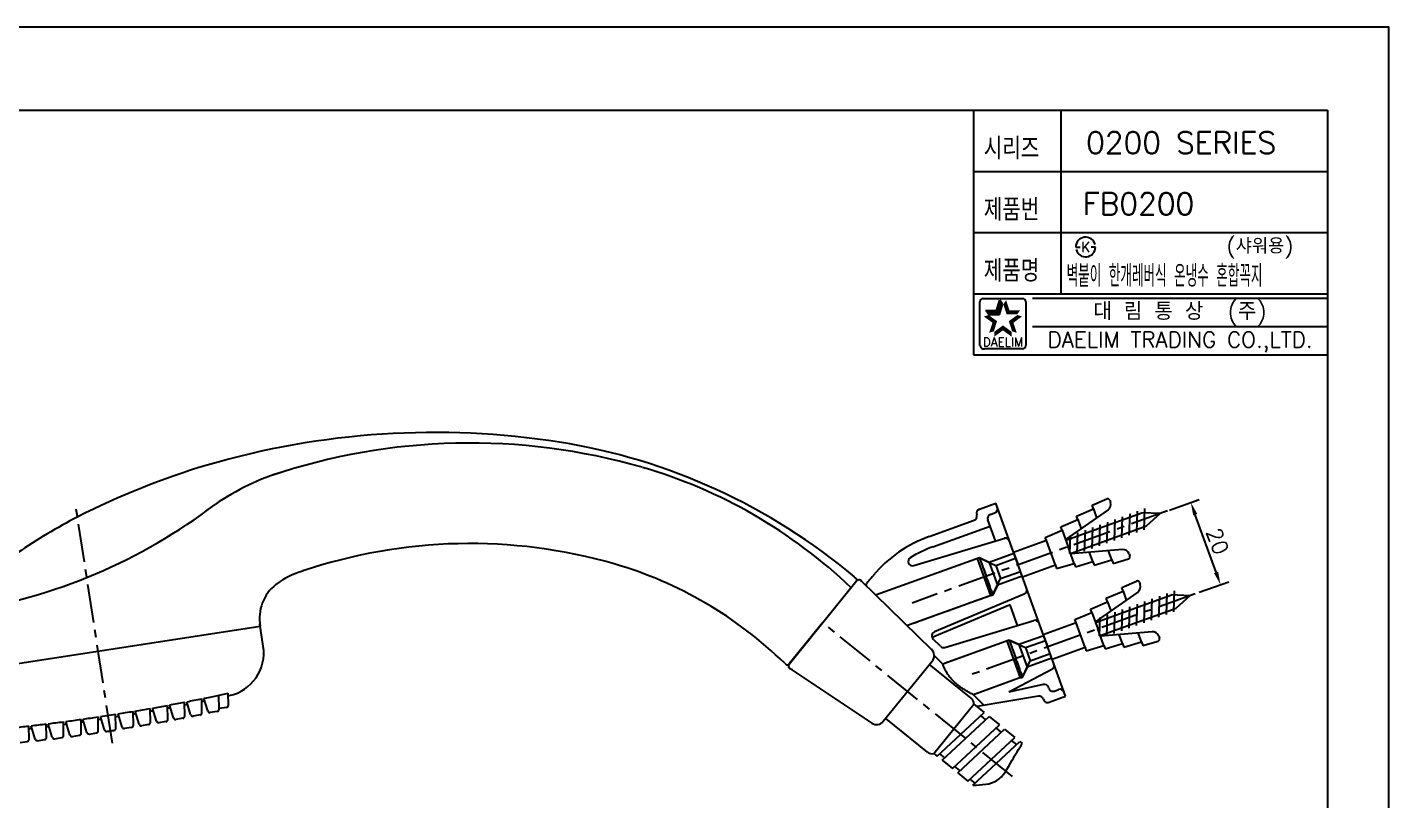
# Model space of a CAD drawing. Extents: x 6992 to 7586, y -5808 to -5388.
# Drawn here: x 7275 to 7586.5, y -5564.9 to -5388.1 of the extents above; entities that cross this region are included whole.
import ezdxf
from ezdxf.enums import TextEntityAlignment as Align

# ---------------------------------------------------------------- set-up
doc = ezdxf.new("R2010")
doc.units = 0
doc.header["$LTSCALE"] = 7
doc.header["$MEASUREMENT"] = 0
doc.linetypes.add('CENTER', pattern=[2, 1.25, -0.25, 0.25, -0.25])
doc.linetypes.add('HIDDEN', pattern=[0.375, 0.25, -0.125])
doc.layers.get('0').update_dxf_attribs({"color": 2, "linetype": 'CONTINUOUS'})
for name, color, linetype in [('CENTER', 1, 'CENTER'), ('CL', 1, 'CENTER'), ('D', 2, 'CONTINUOUS'), ('DWG', 7, 'CONTINUOUS'), ('HD', 6, 'HIDDEN'), ('TXT', 4, 'CONTINUOUS')]:
    doc.layers.add(name, color=color, linetype=linetype)
doc.styles.add('GHS', font='ROMANS.shx', dxfattribs={"bigfont": 'GHS.shx'})
doc.styles.add('ROMANS', font='romans', dxfattribs={"bigfont": 'GHS.shx'})

# ---------------------------------------------------------------- blocks, each defined once
blk = doc.blocks.new('S')
at = {"layer": 'DWG', "color": 2}
for p, q in [((5587.98, 3274.17), (5592.17, 3274.41)), ((5587.98, 3273.36), (5587.98, 3274.17)), ((5599.43, 3274.15), (5587.98, 3271.06)), ((5592.17, 3275.28), (5596.35, 3275.51)), ((5592.17, 3274.41), (5592.17, 3275.28)), ((5592.17, 3274.41), (5592.17, 3272.19)), ((5596.35, 3276.4), (5600.01, 3276.61)), ((5596.35, 3275.51), (5596.35, 3276.4)), ((5596.35, 3275.51), (5596.35, 3273.32)), ((5600.54, 3276.11), (5600.54, 3275.6)), ((5568.04, 3273.82), (5567.54, 3273.82)), ((5567.54, 3264.82), (5567.54, 3273.82)), ((5568.04, 3273.82), (5568.04, 3269.32)), ((5568.04, 3273.82), (5570.94, 3270.92)), ((5570.94, 3270.92), (5575.79, 3270.92)), ((5570.94, 3270.92), (5570.94, 3267.72)), ((5583.79, 3272.32), (5575.79, 3272.32)), ((5575.79, 3272.32), (5575.79, 3269.32)), ((5583.79, 3273.12), (5587.98, 3273.36)), ((5583.79, 3272.32), (5583.79, 3273.12)), ((5583.79, 3266.32), (5583.79, 3272.32)), ((5587.82, 3267.72), (5589.37, 3271.57)), ((5587.98, 3273.36), (5587.98, 3269.32)), ((5587.98, 3270.92), (5606.46, 3270.92)), ((5589.37, 3267.07), (5591.18, 3271.57)), ((5591.18, 3267.07), (5592.99, 3271.57)), ((5592.99, 3267.07), (5594.8, 3271.57)), ((5594.8, 3267.07), (5596.61, 3271.57)), ((5596.61, 3267.07), (5598.42, 3271.57)), ((5598.42, 3267.07), (5600.23, 3271.57)), ((5600.23, 3267.07), (5602.04, 3271.57)), ((5602.04, 3267.07), (5603.85, 3271.57)), ((5603.85, 3267.07), (5605.66, 3271.57)), ((5605.66, 3267.07), (5607.47, 3271.57)), ((5610.33, 3269.33), (5606.46, 3270.92)), ((5568.04, 3264.82), (5568.04, 3269.32)), ((5575.79, 3266.32), (5575.79, 3269.32)), ((5587.98, 3265.28), (5587.98, 3269.32)), ((5610.33, 3269.33), (5606.47, 3267.72)), ((5567.54, 3264.82), (5568.04, 3264.82)), ((5568.04, 3264.82), (5570.94, 3267.72)), ((5570.94, 3267.72), (5575.79, 3267.72)), ((5583.79, 3266.32), (5575.79, 3266.32)), ((5583.79, 3266.32), (5583.79, 3265.52)), ((5583.79, 3265.52), (5587.98, 3265.28)), ((5587.98, 3267.72), (5606.46, 3267.72)), ((5599.43, 3264.49), (5587.98, 3267.59)), ((5587.98, 3265.28), (5587.98, 3264.47)), ((5592.17, 3264.23), (5592.17, 3266.45)), ((5596.35, 3263.13), (5596.35, 3265.32)), ((5587.98, 3264.47), (5592.17, 3264.23)), ((5592.17, 3264.23), (5592.17, 3263.37)), ((5592.17, 3263.37), (5596.35, 3263.13)), ((5596.35, 3263.13), (5596.35, 3262.24)), ((5596.35, 3262.24), (5600.01, 3262.03)), ((5600.54, 3263.04), (5600.54, 3262.53))]:
    blk.add_line(p, q, dxfattribs=at)
for centre, radius, start, end in [((5599.04, 3275.6), 1.5, 285.1209, 0.0005), ((5600.04, 3276.11), 0.5, 0.0005, 93.2254), ((5599.04, 3263.04), 1.5, 0.0005, 74.8801), ((5600.04, 3262.53), 0.5, 266.7756, 0.0005)]:
    blk.add_arc(centre, radius, start, end, dxfattribs=at)

msp = doc.modelspace()

# ---------------------------------------------------------------- linework, layer by layer
at = {"color": 7}
for p, q in [((7491.5, -5407.09), (7491.5, -5463.09)), ((7511.5, -5407.09), (7511.5, -5449.09)), ((7491.5, -5421.09), (7572.5, -5421.09)), ((7491.5, -5435.09), (7572.5, -5435.09)), ((7491.5, -5449.09), (7572.5, -5449.09)), ((7491.5, -5463.09), (7572.5, -5463.09))]:
    msp.add_line(p, q, dxfattribs=at)
at = {"color": 2, "linetype": 'Continuous'}
for p, q in [((7492.97, -5460.95), (7492.97, -5450.95)), ((7493.72, -5450.2), (7502.72, -5450.2)), ((7503.47, -5450.95), (7503.47, -5460.95)), ((7505, -5450.09), (7572.5, -5450.09)), ((7505, -5456.59), (7572.5, -5456.59)), ((7502.72, -5461.7), (7493.97, -5461.7))]:
    msp.add_line(p, q, dxfattribs=at)
at = {"color": 2}
for p, q in [((7496.74, -5452.9), (7497.49, -5450.6)), ((7498.15, -5451.51), (7497.49, -5450.6)), ((7494.31, -5452.9), (7496.74, -5452.9)), ((7494.98, -5453.82), (7494.31, -5452.9)), ((7494.98, -5453.82), (7497.4, -5453.82)), ((7497.4, -5453.82), (7498.15, -5451.51))]:
    msp.add_line(p, q, dxfattribs=at)
at = {"linetype": 'Continuous'}
msp.add_lwpolyline([(6992.5, -5808.09), (7586.5, -5808.09), (7586.5, -5388.09), (6992.5, -5388.09)], close=True, dxfattribs=at)
at = {"color": 2, "linetype": 'Continuous'}
for centre, radius, start, end in [((7493.72, -5450.95), 0.75, 90, 180), ((7502.72, -5450.95), 0.75, 0, 90), ((7493.85, -5460.83), 0.884, 188.1301, 278.1301), ((7502.72, -5460.95), 0.75, 270, 0)]:
    msp.add_arc(centre, radius, start, end, dxfattribs=at)
at = {"color": 2}
for points in [[(7496.74, -5452.9), (7497.4, -5453.82), (7497.49, -5450.6), (7498.15, -5451.51)], [(7498.96, -5450.6), (7498.3, -5451.51), (7499.71, -5452.9), (7499.05, -5453.82)], [(7495.82, -5455.73), (7496.89, -5455.38), (7493.85, -5454.31), (7494.93, -5453.96)], [(7494.31, -5452.9), (7494.98, -5453.82), (7496.74, -5452.9), (7497.4, -5453.82)], [(7499.71, -5452.9), (7499.05, -5453.82), (7502.14, -5452.9), (7501.47, -5453.82)], [(7502.59, -5454.31), (7501.52, -5453.96), (7500.63, -5455.73), (7499.56, -5455.38)], [(7495.07, -5458.04), (7496.14, -5457.69), (7495.82, -5455.73), (7496.89, -5455.38)], [(7498.22, -5457.48), (7498.22, -5456.35), (7496.26, -5458.91), (7496.26, -5457.78)], [(7500.19, -5458.91), (7500.19, -5457.78), (7498.22, -5457.48), (7498.22, -5456.35)], [(7500.63, -5455.73), (7499.56, -5455.38), (7501.38, -5458.04), (7500.31, -5457.69)]]:
    msp.add_solid(points, dxfattribs=at)
at = {"layer": 'CENTER'}
msp.add_line((7294.46, -5552), (7286.17, -5498.1), dxfattribs=at)
at = {"layer": 'CL'}
for p, q in [((7535.86, -5498.82), (7477.44, -5519.9)), ((7542.21, -5517.78), (7490.9, -5536.31)), ((7500.44, -5559.6), (7456.99, -5524.38))]:
    msp.add_line(p, q, dxfattribs=at)
at = {"layer": 'D'}
for p, q in [((7514.88, -5438.4), (7515.38, -5438.4)), ((7515.38, -5438.4), (7515.88, -5438.4)), ((7518.88, -5438.4), (7518.38, -5438.4)), ((7519.38, -5438.4), (7518.88, -5438.4)), ((7536.36, -5498.63), (7543.09, -5496.2)), ((7546.98, -5512.87), (7542.23, -5499.7)), ((7543.15, -5517.44), (7549.88, -5515.01))]:
    msp.add_line(p, q, dxfattribs=at)
for start, end in [(15, 180), (195, 0)]:
    msp.add_arc((7517.13, -5438.4), 2.25, start, end, dxfattribs=at)
msp.add_spline([(7491.37, -5561.58), (7496.81, -5560.55), (7500.32, -5555.88), (7502.65, -5552.06)], degree=3, dxfattribs=at)
for p in [(7465.75, -5514.78), (7449.47, -5534.87), (7449.92, -5535.13)]:
    msp.add_point(p, dxfattribs=at)
for points in [[(7542.7, -5499.53), (7541.76, -5499.87), (7541.21, -5496.88)], [(7547.45, -5512.7), (7546.51, -5513.04), (7548, -5515.69)]]:
    msp.add_solid(points, dxfattribs=at)
at = {"layer": 'DWG'}
for p, q in [((7492.82, -5498.4), (7496.58, -5497.05)), ((7512.54, -5541.25), (7496.58, -5497.05)), ((7481.31, -5504.69), (7491.62, -5500.96)), ((7496.51, -5505.68), (7494.78, -5500.89)), ((7495.38, -5499.61), (7496.32, -5499.27)), ((7482.16, -5507.04), (7495.29, -5502.3)), ((7477.83, -5511.33), (7499.39, -5504.81)), ((7492.86, -5509.55), (7469.29, -5518.06)), ((7477.01, -5509.53), (7476.99, -5509.55)), ((7495.1, -5510.61), (7492.86, -5509.55)), ((7500.74, -5508.57), (7495.1, -5510.61)), ((7495.1, -5510.61), (7496.97, -5515.78)), ((7502.61, -5513.74), (7496.97, -5515.78)), ((7457.02, -5524.34), (7464.72, -5514.84)), ((7465.75, -5514.78), (7481.87, -5530.5)), ((7496.97, -5515.78), (7495.92, -5518.02)), ((7495.92, -5518.02), (7476.4, -5525.07)), ((7503.1, -5517.87), (7482.59, -5526.52)), ((7499.88, -5520.31), (7482.05, -5527.82)), ((7501.58, -5525.01), (7499.88, -5520.31)), ((7457.02, -5524.34), (7449.32, -5533.85)), ((7484.92, -5530.05), (7505.27, -5523.89)), ((7483.93, -5529.8), (7482.27, -5528.14)), ((7499.65, -5528.37), (7484.44, -5533.86)), ((7499.65, -5528.37), (7484.83, -5533.72)), ((7501.89, -5529.42), (7499.65, -5528.37)), ((7507.54, -5527.38), (7501.89, -5529.42)), ((7484.44, -5533.86), (7482.49, -5531.91)), ((7501.89, -5529.42), (7503.76, -5534.59)), ((7449.47, -5534.87), (7468.19, -5547.38)), ((7470.85, -5546.98), (7482.03, -5533.19)), ((7490.96, -5541.68), (7481.41, -5533.95)), ((7509.42, -5535.14), (7499.59, -5540.33)), ((7503.76, -5534.59), (7502.71, -5536.83)), ((7509.4, -5532.55), (7503.76, -5534.59)), ((7502.71, -5536.83), (7491.47, -5540.89)), ((7502.71, -5536.83), (7491.87, -5540.74)), ((7507.45, -5538.55), (7499.59, -5540.33)), ((7493.94, -5543.35), (7491.47, -5540.89)), ((7506.34, -5541.21), (7492.35, -5543.62)), ((7508.7, -5539.45), (7508.61, -5539.18)), ((7508.78, -5542.61), (7512.54, -5541.25)), ((7509.98, -5540.05), (7510.93, -5539.71)), ((7482.41, -5554.32), (7491.55, -5543.06)), ((7491.55, -5543.06), (7493.9, -5544.97)), ((7507.45, -5541.86), (7507.5, -5542.01)), ((7480.95, -5554.04), (7471.4, -5546.3)), ((7483.19, -5554.95), (7493.9, -5544.97)), ((7484.34, -5555.88), (7495.05, -5545.9)), ((7486.69, -5557.79), (7497.41, -5547.81)), ((7494.34, -5546.61), (7493.16, -5545.66)), ((7495.05, -5545.9), (7497.41, -5547.81)), ((7487.87, -5558.74), (7498.58, -5548.76)), ((7490.22, -5560.65), (7500.94, -5550.67)), ((7497.84, -5549.45), (7496.67, -5548.5)), ((7498.58, -5548.76), (7500.94, -5550.67)), ((7491.37, -5561.58), (7502.09, -5551.6)), ((7501.37, -5552.31), (7500.2, -5551.36)), ((7502.09, -5551.6), (7502.65, -5552.06)), ((7482.41, -5554.32), (7483.19, -5554.95)), ((7484.91, -5555.35), (7483.78, -5554.41)), ((7484.34, -5555.88), (7486.69, -5557.79)), ((7488.39, -5558.26), (7487.23, -5557.29)), ((7487.87, -5558.74), (7490.22, -5560.65)), ((7491.85, -5561.14), (7490.72, -5560.19))]:
    msp.add_line(p, q, dxfattribs=at)
at = {"layer": 'DWG', "color": 0}
for p, q in [((7449.3, -5533.87), (7464.67, -5514.9)), ((7464.6, -5514.19), (7464.29, -5513.94)), ((7254.16, -5536.58), (7328.28, -5525.18)), ((7328.99, -5529.8), (7328.2, -5524.68)), ((7448.29, -5533.7), (7448.59, -5533.95)), ((7314.96, -5545.03), (7314.91, -5541.82)), ((7316.28, -5544.61), (7315.42, -5541.71)), ((7318.87, -5544.21), (7318.83, -5541.01)), ((7321.01, -5543.32), (7320.97, -5540.55)), ((7299.27, -5547.9), (7299.23, -5544.7)), ((7300.56, -5547.64), (7299.66, -5544.63)), ((7303.15, -5547.24), (7303.1, -5544.04)), ((7304.56, -5546.94), (7303.67, -5543.94)), ((7307.15, -5546.54), (7307.1, -5543.32)), ((7308.43, -5546.19), (7307.55, -5543.24)), ((7311.02, -5545.79), (7310.97, -5542.59)), ((7312.37, -5545.43), (7311.49, -5542.49)), ((7318.45, -5544.71), (7316.84, -5544.96)), ((7320.59, -5543.82), (7318.87, -5544.08)), ((7275.41, -5551.11), (7275.36, -5548.05)), ((7276.8, -5551.06), (7275.89, -5547.99)), ((7279.39, -5550.66), (7279.35, -5547.58)), ((7279.8, -5547.54), (7280.4, -5547.45)), ((7280.72, -5550.61), (7279.8, -5547.52)), ((7283.31, -5550.21), (7283.26, -5547.08)), ((7284.75, -5550.07), (7283.83, -5547.01)), ((7287.34, -5549.67), (7287.29, -5546.53)), ((7288.64, -5549.54), (7287.73, -5546.47)), ((7291.23, -5549.14), (7291.19, -5545.97)), ((7291.75, -5545.89), (7295.21, -5545.36)), ((7292.67, -5548.95), (7291.75, -5545.89)), ((7292.67, -5548.95), (7291.75, -5545.89)), ((7295.26, -5548.56), (7295.21, -5545.36)), ((7295.26, -5548.56), (7295.21, -5545.36)), ((7296.68, -5548.3), (7295.78, -5545.26)), ((7302.73, -5547.74), (7301.12, -5547.99)), ((7306.73, -5547.04), (7305.12, -5547.29)), ((7310.6, -5546.29), (7308.99, -5546.54)), ((7314.54, -5545.53), (7312.93, -5545.78)), ((7277.36, -5551.41), (7278.97, -5551.16)), ((7281.28, -5550.96), (7282.89, -5550.71)), ((7285.3, -5550.42), (7286.91, -5550.17)), ((7289.2, -5549.89), (7290.81, -5549.64)), ((7293.22, -5549.31), (7294.83, -5549.06)), ((7294.83, -5549.06), (7293.22, -5549.31)), ((7298.85, -5548.4), (7297.24, -5548.65)), ((7273.37, -5551.86), (7274.98, -5551.62))]:
    msp.add_line(p, q, dxfattribs=at)
for centre, radius, start, end in [((7368.19, -5665.7), 184.84, 81.104, 106.3442), ((7374.82, -5620.38), 139.05, 49.9506, 80.9134), ((7368.79, -5663.2), 182.62, 106.7448, 116.7739), ((7349.12, -5542.15), 54.58, 106.3013, 124.7547), ((7240.77, -5395.83), 127.53, 278.7111, 307.2738), ((7355.12, -5630.92), 147.65, 117.679, 123.9218), ((7338.03, -5523.42), 9.91, 128.2823, 190.2101), ((7464.28, -5514.58), 0.5, 320.9802, 50.9802), ((7319.11, -5531.32), 10, 282.1782, 8.7469), ((7448.91, -5533.56), 0.5, 230.9802, 320.9802), ((7222.1, -5081.69), 469.39, 280.9787, 281.4043), ((7222.1, -5081.69), 469.39, 281.4669, 282.1594), ((7222.2, -5082.27), 469.39, 282.1489, 282.1782), ((7222.1, -5081.69), 469.39, 279.0305, 279.4571), ((7222.1, -5081.69), 469.39, 279.5108, 279.9371), ((7222.2, -5082.27), 469.39, 279.9266, 280.0162), ((7222.1, -5081.69), 469.39, 280.0068, 280.4332), ((7222.2, -5082.27), 469.39, 280.4227, 280.498), ((7222.1, -5081.69), 469.39, 280.4886, 280.9141), ((7222.2, -5082.27), 469.39, 280.9035, 280.9881), ((7222.2, -5082.27), 469.39, 281.3937, 281.4762), ((7316.76, -5544.46), 0.5, 196.6541, 278.7469), ((7318.37, -5544.22), 0.5, 278.7469, 0.8397), ((7320.51, -5543.33), 0.5, 278.7469, 0.8397), ((7222.1, -5081.69), 469.39, 276.0895, 276.5151), ((7222.1, -5081.69), 469.39, 276.5797, 277.0052), ((7222.1, -5081.69), 469.39, 277.0606, 277.487), ((7222.2, -5082.27), 469.39, 277.4766, 277.5661), ((7222.1, -5081.69), 469.39, 277.5567, 277.983), ((7222.2, -5082.27), 469.39, 277.9725, 278.0461), ((7222.1, -5081.69), 469.39, 278.0367, 278.4633), ((7222.2, -5082.27), 469.39, 278.4529, 278.5426), ((7222.2, -5082.27), 469.39, 278.9501, 279.0399), ((7298.77, -5547.91), 0.5, 278.7469, 0.8397), ((7222.2, -5082.27), 469.39, 279.4466, 279.5202), ((7301.04, -5547.49), 0.5, 196.6541, 278.7469), ((7302.65, -5547.25), 0.5, 278.7469, 0.8397), ((7305.04, -5546.79), 0.5, 196.6541, 278.7469), ((7306.65, -5546.55), 0.5, 278.7469, 0.8397), ((7308.91, -5546.05), 0.5, 196.6541, 278.7469), ((7310.52, -5545.8), 0.5, 278.7469, 0.8397), ((7312.85, -5545.28), 0.5, 196.6541, 278.7469), ((7314.46, -5545.04), 0.5, 278.7469, 0.8397), ((7274.91, -5551.12), 0.5, 278.7469, 0.8397), ((7222.2, -5082.27), 469.39, 276.5047, 276.5892), ((7277.28, -5550.91), 0.5, 196.6541, 278.7469), ((7278.89, -5550.67), 0.5, 278.7469, 0.8397), ((7222.2, -5082.27), 469.39, 276.9948, 277.07), ((7281.2, -5550.46), 0.5, 196.6541, 278.7469), ((7282.81, -5550.21), 0.5, 278.7469, 0.8397), ((7285.23, -5549.93), 0.5, 196.6541, 278.7469), ((7286.84, -5549.68), 0.5, 278.7469, 0.8397), ((7289.12, -5549.39), 0.5, 196.6541, 278.7469), ((7290.73, -5549.14), 0.5, 278.7469, 0.8397), ((7293.15, -5548.81), 0.5, 196.6541, 278.7469), ((7293.15, -5548.81), 0.5, 196.6541, 278.7469), ((7294.76, -5548.56), 0.5, 278.7469, 0.8397), ((7294.76, -5548.56), 0.5, 278.7469, 0.8397), ((7297.16, -5548.15), 0.5, 196.6541, 278.7469)]:
    msp.add_arc(centre, radius, start, end, dxfattribs=at)
at = {"layer": 'DWG'}
for centre, radius, start, end in [((7376.28, -5625.69), 142.41, 73.9483, 108.6688), ((7383.28, -5600.3), 116.07, 46.3018, 73.7677), ((7495.98, -5498.33), 1, 289.851, 19.851), ((7491.28, -5500.02), 1, 289.851, 19.851), ((7493.16, -5499.34), 1, 109.851, 199.851), ((7495.72, -5500.55), 1, 109.851, 199.851), ((7376.28, -5625.69), 119.41, 73.9483, 108.6688), ((7491.5, -5532.9), 30, 109.8525, 139.851), ((7491.5, -5532.9), 27.5, 109.8525, 121.782), ((7498.77, -5506.04), 1, 19.851, 106.851), ((7477.54, -5510.38), 1, 123.6836, 286.8614), ((7343.75, -5531.71), 19.97, 106.5502, 126.4157), ((7383.28, -5600.3), 93.07, 45.691, 73.7677), ((7465.26, -5515.28), 0.7, 45.7237, 140.9802), ((7467.9, -5515.9), 1, 139.851, 180.1086), ((7502.71, -5516.95), 1, 292.851, 19.851), ((7505.56, -5524.85), 1, 19.851, 106.851), ((7482.97, -5527.44), 1, 112.851, 224.9974), ((7480.48, -5531.93), 2, 320.9802, 45.7237), ((7484.63, -5529.1), 1, 224.9974, 286.851), ((7449.86, -5534.29), 0.7, 140.9802, 236.2366), ((7508.95, -5534.25), 1, 297.851, 19.851), ((7507.67, -5539.52), 1, 19.851, 102.7801), ((7490.05, -5542.88), 1.5, 353.1802, 52.7125), ((7506.51, -5542.2), 1, 19.851, 99.7801), ((7509.64, -5539.11), 1, 199.851, 289.851), ((7511.26, -5540.65), 1, 19.851, 109.851), ((7508.44, -5541.67), 1, 199.851, 289.851), ((7469.3, -5545.72), 2, 236.2366, 320.9802), ((7481.94, -5552.91), 1.5, 228.444, 287.9763)]:
    msp.add_arc(centre, radius, start, end, dxfattribs=at)
for points in [[(7468.57, -5513.56), (7467.52, -5514.8), (7467.14, -5515.26)], [(7491.47, -5540.89), (7491.37, -5540.84), (7491.08, -5540.69), (7490.63, -5540.46), (7490.09, -5540.16), (7489.48, -5539.8), (7488.82, -5539.37), (7488.12, -5538.86), (7487.42, -5538.27), (7486.75, -5537.63), (7486.15, -5536.94), (7485.64, -5536.25), (7485.24, -5535.59), (7484.93, -5535.01), (7484.71, -5534.53), (7484.56, -5534.16), (7484.47, -5533.93), (7484.44, -5533.86)]]:
    msp.add_spline(points, degree=3, dxfattribs=at)
at = {"layer": 'HD'}
for p, q in [((7492.86, -5509.55), (7495.92, -5518.02)), ((7495.92, -5518.02), (7476.4, -5525.06)), ((7499.65, -5528.37), (7502.71, -5536.83))]:
    msp.add_line(p, q, dxfattribs=at)
at = {"layer": 'TXT', "color": 4}
for p, q in [((7018.5, -5407.09), (7572.5, -5407.09)), ((7572.5, -5407.09), (7572.5, -5797.09))]:
    msp.add_line(p, q, dxfattribs=at)

# ---------------------------------------------------------------- block references
at = {"layer": 'HD', "rotation": 19.8509517727737}
for p in [(3367.38, -10479.61), (3374.17, -10498.42)]:
    msp.add_blockref('S', p, dxfattribs=at)

# ---------------------------------------------------------------- texts
at = {"color": 7, "style": 'GHS'}
for s, p in [('0200 SERIES', (7539, -5414.51)), ('FB0200', (7529.24, -5428.51))]:
    msp.add_text(s, height=5, dxfattribs=at).set_placement(p, align=Align.MIDDLE)
at = {"style": 'GHS'}
msp.add_text('(샤워용)', height=3.5, dxfattribs=at).set_placement((7549.38, -5439.9))
at = {"style": 'GHS', "width": 0.5}
msp.add_text('벽붙이 한개레버식 온냉수 혼합꼭지', height=5, dxfattribs=at).set_placement((7512.79, -5447.52))
at = {"color": 7, "linetype": 'Continuous'}
for s, height, style, p in [('대 림 통 상  (주)', 4, 'GHS', (7538.76, -5453.39)), ('DAELIM TRADING CO.,LTD.', 3.6, 'ROMANS', (7538.76, -5460.16))]:
    msp.add_text(s, height=height, dxfattribs=dict(at, style=style)).set_placement(p, align=Align.MIDDLE)
at = {"color": 2, "linetype": 'Continuous', "style": 'ROMANS'}
msp.add_text('DAELIM', height=2, dxfattribs=at).set_placement((7498.22, -5461.15), align=Align.CENTER)
at = {"layer": 'D', "style": 'GHS', "width": 0.8}
for s, p in [('시리즈', (7493.84, -5418.36)), ('제품번', (7493.84, -5432.36)), ('제품명', (7493.84, -5446.36))]:
    msp.add_text(s, height=5, dxfattribs=at).set_placement(p)
at = {"layer": 'D', "style": 'GHS'}
msp.add_text('K', height=2.39, dxfattribs=at).set_placement((7517.13, -5438.4), align=Align.MIDDLE)
at = {"layer": 'D', "insert": (7547.33, -5505.75), "char_height": 3.5, "attachment_point": 5, "rotation": 289.851, "style": 'GHS'}
msp.add_mtext('\\A1;20', dxfattribs=at)

doc.saveas('drawing.dxf')
